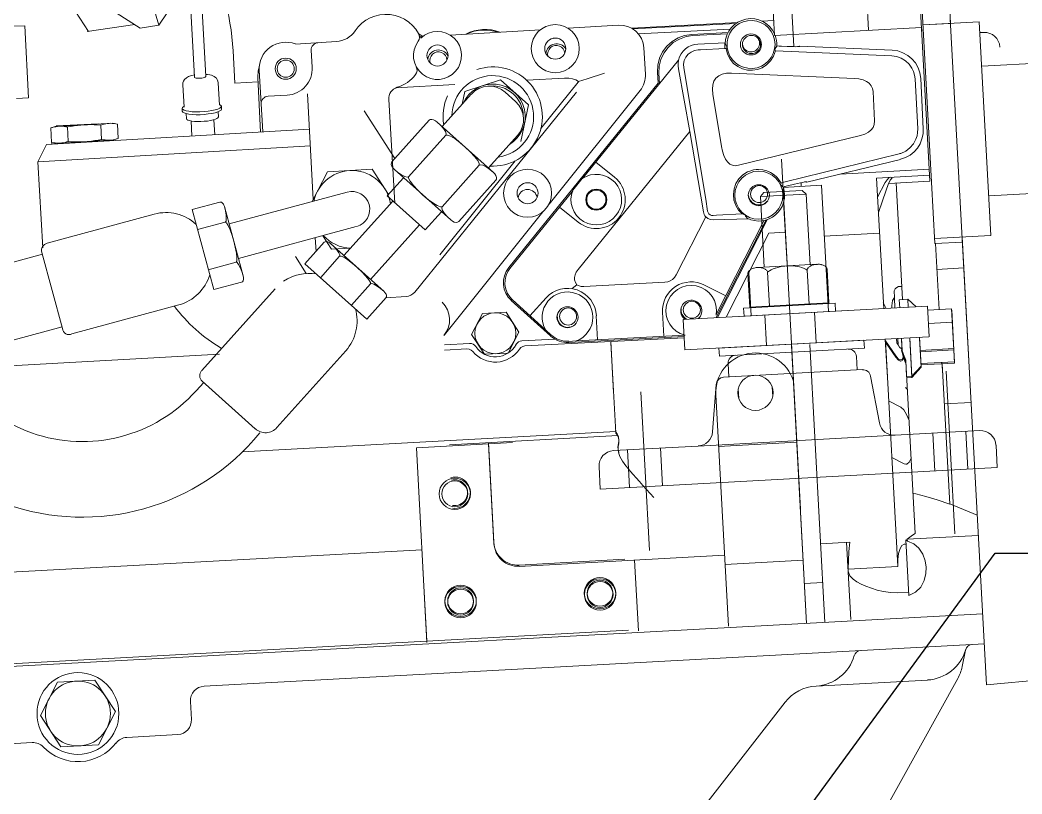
# Model space of a CAD drawing. Header units: millimetres. Extents: x 138823 to 235949, y -69097 to 9810.
# Drawn here: x 156760 to 157769, y -732 to 47 of the extents above; entities that cross this region are included whole.
import ezdxf

# ---------------------------------------------------------------- set-up
doc = ezdxf.new("R2010")
doc.units = ezdxf.units.MM
for name, color, linetype in [('0 CASCO', 7, 'Continuous'), ('18 MOTORES E GERADORES', 14, 'Continuous'), ('Casco', 7, 'Continuous')]:
    doc.layers.add(name, color=color, linetype=linetype)

msp = doc.modelspace()

# ---------------------------------------------------------------- linework, layer by layer
at = {"layer": '0 CASCO'}
msp.add_spline([(200903.2, 1388.3), (200899, 1107.7), (200869.8, 809.7), (200792.3, 479.5), (200650.1, 113.1), (200426.6, -294.3), (200098.8, -759.1), (199886.5, -1014.8), (199629.9, -1266.9), (199317.3, -1492.5), (198936.4, -1669), (198603.2, -1758), (198122.9, -1826.9), (197644.6, -1855.2), (197215, -1861.1), (193504.3, -1861.6), (153022.7, -1861.6), (151653.4, -1855.4), (150238.2, -1811.8), (149511.9, -1764.3), (148788.8, -1693.4), (148087.5, -1594.3), (147426.5, -1462.3), (146966.3, -1340.5), (146394.1, -1158.3), (145468.1, -835.6), (144958.3, -679.5), (144194, -504.4), (143676.8, -421.7), (143147.2, -361.7), (142042.9, -292.9), (140903.2, -261.7)], degree=3, dxfattribs=at)
at = {"layer": '18 MOTORES E GERADORES', "lineweight": 0}
for p, q in [((157672.9, 488.8), (157697.1, 44)), ((157495.8, 478.7), (157520.1, 31.9)), ((157539.3, 20.5), (157514.3, 480.2)), ((157596, 379.1), (157614.6, 37)), ((157658.7, 212.3), (157676.5, -115)), ((157681.4, -177.8), (157660.2, 212.9)), ((156829.5, 35.9), (156735.1, 180.6)), ((156935.9, -10.3), (156929.4, 109.1)), ((156947.5, -9.6), (156941, 109.7)), ((156857.2, 54.7), (156881.5, 39.2)), ((156894.9, 60.3), (156900.3, 42)), ((156900.3, 42), (156908.4, 54.6)), ((156753, 41), (156765.1, 41.6)), ((156765.1, 41.6), (156769.1, -31)), ((156828, 35.7), (156875.9, 42.8)), ((156900.3, 42), (156881.5, 39.2)), ((157362.9, 42.1), (157312, 39.2)), ((157483.1, 44.9), (157375.9, 39.1)), ((157481.1, 43.7), (157377.1, 38.3)), ((157519.3, 46.9), (157507.1, 46.2)), ((157726.2, 45.6), (157669.5, 42.5)), ((157697.1, 43.9), (157669.5, 42.4)), ((157696.8, 48.5), (157733.3, -622.1)), ((157737.9, -169.6), (157726.2, 45.6)), ((157165.7, 30.6), (157163.3, 30.5)), ((157284.3, 37.5), (157193.4, 32.2)), ((157475.5, 38.1), (157382.9, 33.3)), ((157473.3, 34.8), (157436.6, 32.9)), ((157472.8, 33.5), (157437.9, 31.7)), ((157520.1, 31.9), (157668.1, 39.9)), ((157669.8, 36.8), (157668.2, 37.6)), ((157726.8, 34.6), (157730.6, 34.8)), ((157037.6, 23.1), (157079, 25.6)), ((157300.2, 29), (157297.3, 28.8)), ((157470, 24.4), (157442.9, 23)), ((157470, 24.4), (157470.5, 24.4)), ((157470, 24.4), (157470.1, 18.7)), ((157472.2, 25.3), (157472.3, 19.7)), ((157527.2, 20.9), (157532.9, 20.6)), ((157545, 20.7), (157545.4, 21.1)), ((157638.3, 17), (157545.4, 21.1)), ((156976.8, -16.2), (156975, 16.4)), ((157054.5, -0.1), (157053.6, 16.8)), ((157390, -7.1), (157388.5, 19.3)), ((157471.2, 18.6), (157470.1, 18.7)), ((157638.1, 11.3), (157520.9, 16.4)), ((157945, 12.6), (157728.7, 0.8)), ((157000.1, -3.9), (157001.6, 1.1)), ((157423.4, 6.9), (157326.8, -112.2)), ((157423.4, 6.9), (157423.5, 6.8)), ((156999.7, -10.4), (157000.1, -3.9)), ((157001.3, -3.3), (157004.9, -65.3)), ((157402.2, -5.2), (157402.8, -16.4)), ((157403.6, -6.4), (157404.1, -16.9)), ((157434.9, -65), (157423.2, -1.7)), ((157428.7, -0.8), (157450.8, -133)), ((157600.4, -11.6), (157476.6, -6.1)), ((156924.3, -18), (156925.5, -40.4)), ((156959.9, -16), (156961.1, -38.4)), ((157000, -14.9), (156976.8, -16.2)), ((156999.7, -10.4), (157002.6, -65.5)), ((157138.6, -21.1), (157198.1, -17.6)), ((157244.1, -12.9), (157208.2, -24.6)), ((157272.2, -38.1), (157244.1, -12.9)), ((157402.8, -16.4), (157252.4, -202)), ((157270.6, -13.4), (157308.4, -11.2)), ((157284.9, -62), (157322.3, -15.3)), ((157402.8, -16.4), (157404.1, -16.9)), ((157664.2, -62.4), (157661.6, -11.9)), ((157669.8, -62.1), (157667.2, -11.6)), ((157010.1, -29.4), (157029.5, -28.3)), ((157049.8, -27), (157055.6, -133.5)), ((157157.8, -226.8), (157320.5, -25.3)), ((157185.4, -59.9), (157214.7, -27.2)), ((157208.2, -24.6), (157205.5, -37.5)), ((157259.3, -34.7), (157249, -25.4)), ((157293, -138.2), (157384.7, -23.6)), ((157457.9, -27.3), (157466.7, -80)), ((157619.2, -24.8), (157620.7, -54.3)), ((156757, -31.6), (156769.1, -31)), ((156961.1, -37.7), (156961.3, -37.8)), ((156963.1, -39.5), (156963.3, -42.4)), ((157137.8, -137.2), (157131.7, -32.7)), ((157272.2, -38.1), (157264.5, -75.1)), ((156923.7, -41.7), (156924, -40.7)), ((156923.7, -41.7), (156923.8, -44.5)), ((156927.6, -46.9), (156927.9, -52.1)), ((156959.8, -45.1), (156960.1, -50.3)), ((157106.8, -44.3), (157137.9, -92)), ((156791.4, -61.4), (156795.8, -59.9)), ((156795.8, -59.9), (156853.9, -56.5)), ((156796.8, -59.3), (156839.1, -57.2)), ((156799.3, -59.7), (156799.2, -59.2)), ((156808.2, -60.4), (156809, -74.9)), ((156836.7, -57.5), (156836.7, -57.3)), ((156841.7, -58.5), (156842.5, -73)), ((156858.4, -57.5), (156853.9, -56.5)), ((156858.4, -57.5), (156859.3, -72)), ((156933.4, -69.5), (156932.6, -54.3)), ((156956.4, -68.2), (156955.6, -53.1)), ((157134.8, -95.4), (157172.3, -53.7)), ((157237, -106.1), (157180.4, -55.4)), ((157051.7, -62.6), (156787.2, -78)), ((156791.4, -61.4), (156792.2, -75.9)), ((157189.1, -68.7), (157151.6, -110.5)), ((157261.2, -68.9), (157231.9, -101.6)), ((157322.3, -203.9), (157434.9, -65)), ((157434.9, -65), (157448.4, -145.9)), ((157606.5, -69), (157483.6, -99)), ((156787.2, -78), (156778.5, -95.5)), ((157052.7, -79.5), (156778.5, -95.5)), ((156796.8, -76.9), (156792.2, -75.9)), ((156792.5, -77.7), (156792.4, -76)), ((156800.7, -76.6), (156854.9, -73.5)), ((156854.6, -73.5), (156854.7, -74.1)), ((156854.9, -73.5), (156859.3, -72)), ((157645.5, -87.5), (157530.7, -115.5)), ((156778.5, -95.5), (156783.5, -182.1)), ((157183, -189.1), (157258.8, -94.6)), ((157222.7, -98.9), (157185.3, -140.7)), ((157340.1, -95.8), (157358.9, -111)), ((157526.9, -92.8), (157546.1, -445.4)), ((157646.8, -93), (157552.6, -116)), ((157069.8, -105.5), (157054.6, -135.4)), ((157069.8, -105.5), (157114.9, -103)), ((157114.9, -103), (157131.5, -128.5)), ((157137.3, -103.2), (157194, -154)), ((157586, -107.9), (157675.9, -103)), ((157622.7, -111.8), (157676.2, -108.9)), ((157146.6, -111.6), (157130.2, -129.9)), ((157239.5, -113.9), (157202.1, -155.7)), ((157326.5, -112.4), (157317, -124.2)), ((157567.3, -119.1), (157528.8, -121.2)), ((157531.8, -120.1), (157533.2, -119.7)), ((157533.2, -119.7), (157540.1, -118)), ((157546.9, -120.2), (157546.7, -116.5)), ((157552.1, -115.7), (157552.6, -116)), ((157567.3, -119.1), (157574.2, -246.3)), ((157629.9, -243.2), (157622.7, -111.8)), ((157623.8, -131.2), (157631.5, -116.4)), ((157632.3, -124), (157634.4, -118.3)), ((157634.4, -118.3), (157636.5, -114.1)), ((157635, -117.2), (157676.5, -115)), ((157636.5, -114.1), (157638.4, -111.5)), ((157642.4, -116.8), (157648.8, -234.2)), ((157952.1, -118.1), (157735.8, -129.9)), ((157089.8, -125.9), (156970.9, -158.1)), ((157130.2, -129.9), (157168.3, -164.1)), ((157316.8, -124.6), (157253.5, -202.9)), ((157505.8, -130.4), (157509.3, -126.5)), ((157505.8, -130.4), (157551.9, -127.9)), ((157505.8, -130.4), (157509.7, -201.6)), ((157509.3, -126.5), (157548, -124.4)), ((157548, -124.4), (157551.9, -127.9)), ((157551.9, -127.9), (157555.8, -199.1)), ((157624.6, -146.5), (157632.3, -124)), ((156933.6, -143.6), (156961.6, -136)), ((156966.2, -140.6), (156985.1, -210.4)), ((157135.8, -135), (157086.5, -189.9)), ((157303.5, -141), (157322.3, -156.2)), ((157450.8, -133), (157452.7, -145.1)), ((157533.3, -209.9), (157529.2, -135.7)), ((156895.6, -148.1), (156787.8, -177.4)), ((156933.6, -143.6), (156955.5, -224.2)), ((157184.7, -145.7), (157168.3, -164.1)), ((157187.6, -269.6), (157286.9, -145.7)), ((157420.9, -209.4), (157450.8, -150.8)), ((157458.1, -149.5), (157461.6, -149.3)), ((157487.3, -148), (157461.6, -149.3)), ((156939.1, -163.8), (156967, -156.2)), ((157098.9, -160.7), (156980.3, -192.9)), ((157162.7, -159), (157113.4, -214)), ((157458.3, -154), (157493.9, -152.8)), ((157511.5, -153.9), (157461.3, -252.4)), ((157461.4, -249.4), (157509.7, -154.4)), ((157462.7, -252.3), (157513.1, -153.4)), ((157065.2, -169.9), (157074.1, -183.5)), ((157514.3, -167.3), (157471.4, -251.9)), ((157514.3, -167.3), (157530.9, -166.4)), ((157570.1, -170.5), (157625.7, -167.5)), ((157737.9, -169.6), (157681.2, -172.7)), ((157708.8, -171.2), (157716.3, -308.2)), ((157066.7, -176.5), (157047.3, -198.1)), ((157057.7, -171.9), (157058.4, -185.7)), ((157073, -177.8), (157126.9, -226.1)), ((157709.1, -176.3), (157681.4, -177.8)), ((157685.7, -244.3), (157682.1, -177.8)), ((156782.9, -188.5), (156668.9, -219.4)), ((156803.2, -263.5), (156782.4, -186.7)), ((157048.6, -207.9), (157037.6, -191)), ((157082.2, -190.4), (157062.8, -212.2)), ((157074.1, -183.5), (157093.2, -182.5)), ((156949.8, -204.1), (156978, -196.5)), ((157047.3, -198.1), (157109.5, -253.8)), ((157562.7, -198.7), (157502.8, -202)), ((157493.1, -207.8), (157495, -241.9)), ((157496.6, -250.5), (157494.2, -206.9)), ((157513.1, -206.7), (157514.9, -240.8)), ((157553, -204.5), (157554.9, -238.7)), ((157573, -203.5), (157574.8, -237.6)), ((157683.5, -203.9), (157710.5, -202.4)), ((156955.5, -224.2), (156983.4, -216.7)), ((157113.3, -218.3), (157094, -239.9)), ((157316.3, -223.1), (157321, -219.5)), ((157328.1, -221), (157409.5, -216.8)), ((157470.9, -230.5), (157449.5, -219.6)), ((156943.3, -305.7), (157017.2, -223.3)), ((157128.8, -232.3), (157149, -231.2)), ((157640.3, -225.3), (157641.6, -223.5)), ((157640.3, -225.3), (157640.7, -232)), ((156920.4, -239.5), (156812.5, -268.8)), ((157128.9, -232.2), (157109.5, -253.8)), ((157255, -235.3), (157294.5, -270.9)), ((157256, -234.2), (157289.5, -264.6)), ((157273.8, -250.5), (157290, -232.5)), ((157674.1, -240.8), (157428.2, -254.2)), ((157488.8, -242.9), (157581, -237.9)), ((157574.8, -237.6), (157495, -241.9)), ((157581.5, -245.9), (157581, -237.9)), ((157632.3, -243.1), (157629.5, -237)), ((157640.7, -232.8), (157641.2, -242.6)), ((157645.6, -234.4), (157654.1, -233.9)), ((157646.1, -242.4), (157645.6, -234.4)), ((157654.1, -233.9), (157662.5, -241.5)), ((157654.5, -241.9), (157654.1, -233.9)), ((157675.7, -271.6), (157674.1, -240.8)), ((157225.9, -248.2), (157215.1, -269.4)), ((157249.7, -247), (157225.9, -248.2)), ((157262.6, -266.9), (157249.7, -247)), ((157341.9, -274.6), (157340.6, -250.5)), ((157408.5, -271.2), (157407.2, -247)), ((157484.3, -251.2), (157593.6, -245.2)), ((157489.3, -250.9), (157488.8, -242.9)), ((157489.3, -250.9), (157581.5, -245.9)), ((157512.1, -280.5), (157510.4, -249.7)), ((157562, -277.8), (157560.3, -247)), ((157646.1, -242.4), (157646.1, -242.4)), ((157698.3, -243.6), (157674.3, -245)), ((157701.2, -296.9), (157698.3, -243.6)), ((157701.3, -298.2), (157698.4, -244.9)), ((156802.7, -261.6), (156686.1, -293.2)), ((157429.8, -285), (157428.2, -254.2)), ((157699.1, -257), (157675, -258.3)), ((157215.1, -269.4), (157228.1, -289.3)), ((157251.8, -288.1), (157262.6, -266.9)), ((157295.3, -270), (157289.7, -265)), ((157312.9, -277.4), (157429.1, -271.4)), ((157320.8, -275.7), (157429.6, -270.1)), ((157675.4, -271.6), (157429.5, -285)), ((157667.5, -301.2), (157665.9, -272.1)), ((157187.6, -279.8), (157213, -278.5)), ((157265.7, -275.7), (157298.9, -274)), ((157268.8, -280.9), (157429.2, -272.6)), ((157312.8, -276.3), (157320.4, -275.9)), ((157355.1, -276.4), (157357.9, -327.7)), ((157355.2, -277.7), (157360.2, -368.5)), ((157464, -283.1), (157610, -275.2)), ((157605.8, -275.4), (157475.4, -282.5)), ((157552.3, -560.3), (157537, -279.1)), ((157552.3, -560.3), (157537.1, -280.4)), ((157570.8, -559.3), (157555.6, -279.4)), ((157570.8, -559.3), (157555.6, -279.4)), ((157610, -275.2), (157610.5, -283.1)), ((157633.6, -312.7), (157631.5, -274)), ((157644, -503.1), (157631.6, -275.3)), ((157631.6, -275.9), (157642.2, -291)), ((157631.7, -277.2), (157642.2, -292.3)), ((157643.1, -277.7), (157642.9, -273.4)), ((157644.5, -279.9), (157644.1, -273.3)), ((157648.4, -285.5), (157647.7, -273.1)), ((157648.5, -286.8), (157647.8, -274.4)), ((157658.3, -311.4), (157656.2, -272.6)), ((157658.4, -312.7), (157656.3, -273.9)), ((157667.6, -302.4), (157666, -273.4)), ((156692.2, -304), (156961.2, -289.3)), ((157019, -363.1), (157088.5, -285.7)), ((157210.4, -283.9), (157187.9, -285.1)), ((157228.1, -289.3), (157251.8, -288.1)), ((157464, -283.1), (157464.5, -291.1)), ((157464.5, -291.1), (157610.5, -283.1)), ((157602.5, -291.6), (157603.3, -305.1)), ((157642.2, -292.3), (157644.7, -295.1)), ((157650, -290.9), (157647.9, -285.2)), ((157649.1, -289.8), (157647.9, -285.2)), ((157649.9, -293.3), (157649.1, -289.8)), ((157652.2, -297.2), (157649.8, -292)), ((157652.2, -296.7), (157650, -290.9)), ((157700.5, -283.6), (157666.6, -285.4)), ((157700.6, -284.9), (157666.7, -286.7)), ((157473.3, -298.6), (157474, -312.2)), ((157644.7, -295.1), (157646.9, -296.2)), ((157646.9, -296.2), (157647.2, -296.2)), ((157647.2, -296.2), (157648.6, -295.5)), ((157648.6, -295.5), (157649.9, -293.3)), ((157652.3, -298.5), (157649.9, -293.3)), ((157653, -311.7), (157652.1, -295.4)), ((157661.6, -469.9), (157652.2, -296.7)), ((157658.3, -311.4), (157667.5, -301.2)), ((157658.4, -312.7), (157667.6, -302.4)), ((157701.2, -296.9), (157667.3, -298.7)), ((157701.3, -298.2), (157667.4, -300)), ((157689.3, -309.7), (157688.6, -297.6)), ((157696.4, -440.4), (157688.7, -298.9)), ((157468.8, -312.4), (157608.5, -304.8)), ((157616.8, -311.3), (157625.6, -358.3)), ((157653, -311.7), (157658.3, -311.4)), ((157653.1, -312.9), (157658.4, -312.7)), ((157692.7, -306.2), (157701.6, -470.3)), ((156937.8, -326), (156945.3, -317.7)), ((156943.9, -316.4), (156997.3, -364.3)), ((157461.3, -319.8), (157457.6, -367.5)), ((157517.8, -322.6), (157518.3, -331.5)), ((157517.8, -322.6), (157518.3, -331.5)), ((157653.7, -324.6), (157652, -322.7)), ((157385.5, -327), (157394.2, -487)), ((157473.6, -563.1), (157460.9, -330.2)), ((157473.6, -563.1), (157460.9, -330.2)), ((157483.5, -324.1), (157484, -333.8)), ((157483.5, -324.1), (157484, -333.8)), ((157634.9, -336.3), (157647.3, -342.6)), ((157650.2, -345.2), (157647.3, -342.6)), ((157690.9, -339.3), (157717.9, -337.8)), ((157652.9, -349.8), (157650.2, -345.2)), ((157655.4, -356.1), (157652.9, -349.8)), ((156984.2, -387.6), (157360.1, -367.2)), ((157362.4, -371.2), (157192.7, -380.4)), ((157360, -365.8), (157360.1, -367.2)), ((157360.2, -368.5), (157360.4, -368.9)), ((157360.4, -368.9), (157360.7, -369.2)), ((157360.7, -369.2), (157361.6, -370.6)), ((157361.6, -370.6), (157362.3, -372)), ((157362.3, -372), (157362.8, -373.5)), ((157443.1, -381.7), (157641.6, -370.9)), ((157641.6, -370.9), (157726.8, -366.2)), ((157679.4, -368.8), (157681.5, -406.9)), ((157712.6, -367), (157714.7, -405.1)), ((157256.2, -378.3), (157159.4, -383.5)), ((157237.4, -478.7), (157231.9, -378.3)), ((157237.5, -480), (157232, -379.6)), ((157357.9, -386.3), (157443.1, -381.7)), ((157362.6, -382.3), (157362.5, -384.1)), ((157362.9, -380.5), (157362.6, -382.3)), ((157362.8, -373.5), (157363.2, -375.1)), ((157363.2, -377.1), (157362.9, -378.8)), ((157363.2, -378.4), (157363, -380.1)), ((157363.2, -375.1), (157363.3, -376.7)), ((157363.3, -376.7), (157363.2, -378.4)), ((157463.7, -382.2), (157542.4, -377.9)), ((157463.7, -382.2), (157542.4, -377.9)), ((157743, -380.8), (157744.2, -403.5)), ((157170.1, -579.6), (157159.4, -383.5)), ((157362.5, -384.1), (157362.6, -385.9)), ((157362.6, -385.9), (157362.9, -387.7)), ((157362.9, -387.7), (157363.4, -389.4)), ((157364.4, -392.1), (157363.4, -389.4)), ((157365.6, -394.6), (157364.4, -392.1)), ((157372, -385.5), (157374.1, -423.6)), ((157405.2, -383.7), (157407.3, -421.8)), ((157650.4, -399.6), (157638, -393.3)), ((157343.4, -402.5), (157344.6, -425.2)), ((157367, -397), (157365.6, -394.6)), ((157368.5, -399.2), (157367, -397)), ((157370.4, -401.7), (157368.5, -399.2)), ((157372.6, -404.4), (157370.4, -401.7)), ((157650.4, -399.6), (157652.3, -400.1)), ((157652.3, -400.1), (157653.1, -399.9)), ((157653.1, -399.9), (157655.6, -397.9)), ((157655.6, -397.9), (157657.5, -393.8)), ((157344.6, -425.2), (157744.2, -403.5)), ((157375.1, -407.3), (157372.6, -404.4)), ((157377.8, -410.5), (157375.1, -407.3)), ((157380.8, -413.9), (157377.8, -410.5)), ((157384, -417.6), (157380.8, -413.9)), ((157387.5, -421.4), (157384, -417.6)), ((157398.6, -433.6), (157387.5, -421.4)), ((157398.6, -433.6), (157387.5, -421.4)), ((157659.4, -429.3), (157662.2, -429.9)), ((157672.5, -432.5), (157662.2, -429.9)), ((157683.9, -436), (157672.5, -432.5)), ((157696.4, -440.4), (157683.9, -436)), ((157724, -451.3), (157696.4, -440.1)), ((157725.2, -471.7), (157653.6, -475.6)), ((157656.3, -473.5), (157653.6, -475.6)), ((157659, -471.6), (157656.3, -473.5)), ((157661.6, -469.9), (157659, -471.6)), ((157566.5, -480.3), (157595.8, -478.7)), ((157566.5, -480.3), (157595.8, -478.7)), ((157596.8, -556.4), (157592.5, -478.9)), ((157594.9, -487.9), (157595.8, -478.7)), ((157646.4, -485), (157648.3, -481.8)), ((157648.3, -481.8), (157650.6, -480.6)), ((157652.5, -480.5), (157650.6, -480.6)), ((157652.2, -476.2), (157653, -476.7)), ((157655.3, -532.3), (157652.2, -476.2)), ((157653, -476.7), (157653.8, -477.4)), ((157653.6, -475.6), (157653.8, -477.4)), ((157653.8, -477.4), (157660.1, -480.1)), ((157660.1, -480.1), (157665.4, -484.6)), ((156266.8, -535.2), (157165, -486.3)), ((157469.7, -491.7), (157263, -502.9)), ((157469.7, -491.7), (157263, -502.9)), ((157594.5, -497), (157594.9, -487.9)), ((157644.1, -496.1), (157644.9, -489.9)), ((157644.9, -489.9), (157646.4, -485)), ((157665.4, -484.6), (157669.4, -490.6)), ((157669.4, -490.6), (157671.8, -497.3)), ((157170, -578.3), (157165.9, -503.9)), ((157369.2, -495.8), (157262.9, -501.6)), ((157383, -568), (157379.2, -496.6)), ((157470.2, -500.9), (157548.9, -496.6)), ((157470.2, -500.9), (157548.9, -496.6)), ((157594.3, -505.8), (157594.5, -497)), ((157594.3, -505.8), (157644, -503.1)), ((157644, -503.1), (157644.1, -496.1)), ((157671.8, -497.3), (157672.7, -503.6)), ((157672.7, -503.6), (157672.5, -510)), ((157594.1, -507.9), (157595.9, -512.5)), ((157595.9, -512.5), (157599.1, -515.7)), ((157672.5, -510), (157670.8, -517.1)), ((157550.2, -520), (157568.6, -519)), ((157550.2, -520), (157568.6, -519)), ((157599.1, -515.7), (157602.9, -518.4)), ((157602.9, -518.4), (157607.2, -520.8)), ((157607.2, -520.8), (157612.1, -523)), ((157612.1, -523), (157617.6, -525)), ((157667.2, -523.9), (157662, -528.9)), ((157670.8, -517.1), (157667.2, -523.9)), ((157617.6, -525), (157623.4, -526.8)), ((157623.4, -526.8), (157629.8, -528.3)), ((157629.8, -528.3), (157636.7, -529.3)), ((157636.7, -529.3), (157644.2, -529.4)), ((157655.1, -528.8), (157644.2, -529.4)), ((157662, -528.9), (157655.3, -532.3)), ((156195.1, -634.1), (157729.5, -550.6)), ((156192, -631.5), (157373.1, -567.2)), ((156945.7, -623.6), (157731.1, -580.8)), ((157712.4, -587.2), (157708.8, -603.9)), ((157733.3, -622.1), (157915.7, -605.8)), ((156781, -653.2), (156798.1, -619.5)), ((156835.8, -617.4), (156798.1, -619.5)), ((156835.8, -617.4), (156856.4, -649.1)), ((157674, -617.4), (157561.8, -623.5)), ((157585.6, -830.4), (157704.4, -615.8)), ((156932, -638.9), (156933, -657)), ((157530.6, -639.8), (157321, -909)), ((156781, -653.2), (156801.6, -684.8)), ((156839.4, -682.7), (156856.4, -649.1)), ((156867.8, -675.1), (156919.3, -672.3)), ((156720.8, -683.1), (156772.6, -680.3)), ((156839.4, -682.7), (156801.6, -684.8))]:
    msp.add_line(p, q, dxfattribs=at)
for points in [[(157402.2, -5.2), (157402.6, 1.9), (157404.3, 8.8), (157407.3, 15.3), (157411.5, 21), (157416.8, 25.8), (157422.9, 29.4), (157429.5, 31.9), (157436.6, 32.9)], [(157403.6, -6.4), (157403.9, 0.7), (157405.6, 7.6), (157408.6, 14.1), (157412.8, 19.8), (157418.1, 24.6), (157424.2, 28.2), (157430.9, 30.7), (157437.9, 31.7)], [(157472.3, 19.7), (157471.6, 20.9), (157470.9, 22.2), (157470.3, 23.4)], [(157520, 17.6), (157520.8, 18.8), (157521.6, 19.9), (157522.3, 21.1)], [(157522.3, 21.2), (157524.6, 21), (157527.2, 20.9)], [(157532.9, 20.6), (157536, 20.5), (157538.8, 20.5), (157541.3, 20.4), (157543.2, 20.5), (157544.5, 20.6), (157545, 20.7)], [(157443.2, 17.2), (157439.6, 16.6), (157436.1, 15.1), (157433.1, 12.8), (157430.8, 9.9), (157429.2, 6.5), (157428.5, 2.8), (157428.7, -0.8)], [(157470.1, 18.7), (157445.5, 17.3), (157443.2, 17.2)], [(157471.2, 18.6), (157471.6, 19), (157471.9, 19.4), (157472.3, 19.7)], [(157520.9, 16.4), (157519, 10.9), (157516, 6.1), (157512.1, 2.2), (157507.6, -0.7), (157502.8, -2.5), (157497.7, -3.3), (157492.7, -3.1), (157487.7, -1.8), (157483, 0.4), (157478.8, 3.7), (157475.3, 7.9), (157472.7, 12.9), (157471.2, 18.6)], [(157520, 17.6), (157520.3, 17.2), (157520.6, 16.8), (157520.9, 16.4)], [(157638.1, 11.3), (157642.9, 10.6), (157647.6, 8.9), (157651.9, 6.3), (157655.5, 2.9), (157658.3, -1)], [(157423.5, 6.8), (157423, 4), (157422.9, 1.2), (157423.2, -1.7)], [(156924.3, -18), (156924.4, -16.1), (156925.1, -14.1), (156926.1, -12.5), (156928, -10.8), (156929.9, -9.7), (156932.1, -8.9), (156934.8, -8.2), (156935.8, -8)], [(156935.9, -10.3), (156936.1, -10.6), (156936.7, -10.9), (156937.7, -11.1), (156938.9, -11.2), (156940.3, -11.3), (156941.8, -11.2), (156943.3, -11.1), (156944.7, -10.9), (156945.9, -10.6), (156946.8, -10.3), (156947.3, -10), (156947.5, -9.6)], [(156947.4, -7.4), (156949.3, -7.6), (156951.4, -7.9), (156953.1, -8.3), (156954.4, -8.8), (156955.7, -9.4), (156957.1, -10.5), (156958.1, -11.4), (156958.9, -12.6), (156959.5, -14.1), (156959.9, -16)], [(157348.8, -6.1), (157331.3, -11.9), (157322.8, -14.7)], [(157476.6, -6.1), (157471.5, -6.3), (157467.3, -7.2), (157463.8, -8.8), (157461, -11.1), (157459, -14.2), (157457.8, -17.9), (157457.5, -22.2), (157457.9, -27.3)], [(157661.6, -11.9), (157661.1, -8.1), (157660, -4.5), (157658.3, -1)], [(157308.4, -11.2), (157312.8, -11.2), (157316.7, -11.8), (157320.1, -13), (157322.8, -14.7)], [(157322.8, -14.7), (157322.6, -14.9), (157322.4, -15.1), (157322.3, -15.3)], [(157600.4, -11.6), (157605, -12), (157609.1, -13), (157612.6, -14.5), (157615.4, -16.4), (157617.4, -18.8), (157618.6, -21.5), (157619.2, -24.8)], [(156923.7, -41.7), (156924.1, -42.6), (156925.5, -43.4), (156927.6, -44.1), (156930.4, -44.6), (156933.7, -45), (156937.5, -45.2), (156941.6, -45.1), (156945.7, -44.9), (156949.7, -44.5), (156953.5, -43.9), (156956.8, -43.2), (156959.5, -42.3), (156961.5, -41.4), (156962.7, -40.5), (156963.1, -39.5)], [(156924, -40.7), (156925.3, -39.8), (156925.5, -39.7)], [(156961.3, -37.8), (156962.6, -38.6), (156963.1, -39.5)], [(156923.8, -44.5), (156924.3, -45.4), (156925.6, -46.2)], [(156925.6, -46.2), (156927.7, -46.9), (156930.5, -47.4), (156933.9, -47.8), (156937.7, -48), (156941.7, -48), (156945.8, -47.7), (156949.9, -47.3), (156953.6, -46.7), (156956.9, -46), (156959.6, -45.2)], [(156954.9, -53.3), (156957.1, -52.6), (156958.7, -51.9), (156959.7, -51.1), (156960.1, -50.3)], [(156959.6, -45.2), (156961.7, -44.3), (156962.9, -43.3), (156963.3, -42.4)], [(156791.4, -61.4), (156793.1, -60.9), (156794.7, -60.4)], [(156794.7, -60.4), (156796.4, -60.1), (156798, -59.8), (156799.7, -59.7)], [(156799.7, -59.7), (156801.4, -59.7), (156803.1, -59.7), (156804.7, -59.9), (156806.4, -60.1), (156808.2, -60.4)], [(156808.2, -60.4), (156811.6, -59.8), (156814.9, -59.3), (156818.2, -58.8), (156821.5, -58.5), (156824.8, -58.2)], [(156824.8, -58.2), (156828.2, -58.1), (156831.5, -58), (156834.9, -58.1), (156838.2, -58.2), (156841.7, -58.5)], [(156841.7, -58.5), (156843.4, -57.9), (156845, -57.5), (156846.7, -57.2), (156848.3, -56.9), (156850, -56.8)], [(156850, -56.8), (156851.7, -56.7), (156853.3, -56.8)], [(156853.3, -56.8), (156855, -56.9), (156856.7, -57.2), (156858.4, -57.5)], [(156927.9, -52.1), (156928.3, -52.8), (156929.3, -53.5), (156931.1, -54)], [(156931.1, -54), (156933.3, -54.5), (156936.1, -54.8), (156939.2, -54.9), (156942.5, -54.9), (156945.8, -54.7), (156949.1, -54.4), (156952.2, -53.9), (156954.9, -53.3)], [(157180.4, -55.4), (157178.7, -54.1), (157176.8, -53.2), (157174.9, -52.8), (157173.4, -53), (157172.3, -53.7)], [(157189.1, -68.7), (157189.4, -67.4), (157188.6, -65), (157186.6, -61.9), (157183.6, -58.5), (157180.4, -55.4)], [(157620.7, -54.3), (157620.4, -57.8), (157619.4, -60.8), (157617.4, -63.4), (157614.6, -65.7), (157610.9, -67.6), (157606.5, -69)], [(157208.7, -80.7), (157203.6, -76.4), (157198.4, -72.5), (157193.8, -69.7), (157190.7, -68.5), (157189.1, -68.7)], [(157662.4, -72.8), (157663.5, -69.4), (157664.1, -65.9), (157664.2, -62.4)], [(156792.2, -75.9), (156794, -76.2), (156795.7, -76.5), (156797.3, -76.6), (156799, -76.7), (156800.7, -76.6)], [(156800.7, -76.6), (156802.4, -76.5), (156804, -76.2), (156805.7, -75.9), (156807.3, -75.5), (156809, -74.9)], [(156809, -74.9), (156812.4, -75.2), (156815.8, -75.3), (156819.2, -75.4), (156822.5, -75.3), (156825.8, -75.2)], [(156825.8, -75.2), (156829.2, -74.9), (156832.5, -74.6), (156835.8, -74.1), (156839.1, -73.6), (156842.5, -73)], [(156842.5, -73), (156844.3, -73.3), (156846, -73.5), (156847.6, -73.7), (156849.3, -73.7), (156851, -73.7)], [(156851, -73.7), (156852.7, -73.6), (156854.3, -73.3)], [(156854.3, -73.3), (156856, -73), (156857.6, -72.5), (156859.3, -72)], [(157466.7, -80), (157467.7, -84.7), (157469, -89), (157470.7, -92.7), (157472.7, -95.6), (157475.1, -97.7), (157477.7, -99), (157480.5, -99.4), (157483.6, -99)], [(157662.4, -72.8), (157659.9, -77.4), (157656.4, -81.5), (157652.1, -84.7), (157647.1, -87)], [(157222.7, -98.9), (157222.8, -97.3), (157221.2, -94.3), (157217.9, -90.1), (157213.5, -85.3), (157208.7, -80.7)], [(157645.5, -87.5), (157646.3, -87.2), (157647.1, -87)], [(157134.8, -95.4), (157134.3, -96.6), (157134.2, -98.1), (157134.8, -100), (157136, -101.8), (157137.4, -103.3)], [(157237, -106.1), (157233.5, -103.2), (157229.8, -100.7), (157226.5, -99), (157224, -98.4), (157222.7, -98.9)], [(157137.4, -103.3), (157140.9, -106.2), (157144.6, -108.7), (157147.9, -110.4), (157150.3, -111), (157151.6, -110.5)], [(157151.6, -110.5), (157151.6, -112.1), (157153.2, -115.1), (157156.4, -119.3), (157160.9, -124.1), (157165.7, -128.7)], [(157239.5, -113.9), (157240.1, -112.8), (157240.1, -111.3), (157239.5, -109.4), (157238.4, -107.6), (157237, -106.1)], [(157487.3, -148), (157483.8, -144.2), (157481, -139.5), (157479.2, -134.2), (157478.6, -128.4), (157479.3, -122.7), (157481.2, -117.3), (157484.2, -112.6), (157488.2, -108.6), (157492.9, -105.7)], [(157492.9, -105.7), (157496, -104.4), (157498.9, -103.6), (157501.6, -103.2), (157504, -103.1)], [(157504, -103.1), (157508.2, -103.4), (157512.2, -104.5), (157516.1, -106.2), (157519.5, -108.5)], [(157519.5, -108.5), (157522.3, -111), (157524.6, -113.8), (157526.6, -117)], [(157526.6, -117), (157526.4, -117.6), (157526.1, -118.6)], [(157529, -121.1), (157528, -120.2), (157527.1, -119.4), (157526.1, -118.6)], [(157530.7, -115.5), (157529.3, -115.9), (157527.9, -116.4), (157526.6, -117)], [(157529, -121.2), (157530.4, -120.5), (157531.8, -120.1)], [(157540.1, -118), (157543.2, -117.3), (157546, -116.7), (157548.4, -116.2), (157550.3, -115.8), (157551.6, -115.7), (157552.1, -115.7)], [(157636.7, -111.1), (157635, -111.7), (157633.3, -113.5), (157631.5, -116.4)], [(157638.3, -111.6), (157638.2, -111.5), (157638, -111.4)], [(157165.7, -128.7), (157170.8, -133), (157176, -136.8), (157180.5, -139.6), (157183.7, -140.9), (157185.3, -140.7)], [(156966.2, -140.6), (156965.9, -139.8), (156965.5, -139), (156965.1, -138.2), (156964.7, -137.5), (156964.2, -137), (156963.7, -136.5), (156963.1, -136.2), (156962.6, -136), (156962, -136), (156961.5, -136.1)], [(156967, -156.2), (156967.8, -155.3), (156968.1, -153), (156967.9, -149.3), (156967.2, -145), (156966.2, -140.6)], [(157185.3, -140.7), (157185, -142), (157185.8, -144.4), (157187.8, -147.5), (157190.7, -150.9), (157194, -154)], [(157450.8, -150.8), (157453, -152.6), (157455.6, -153.7), (157458.3, -154)], [(157452.7, -145.1), (157453.2, -146.6), (157454, -147.8), (157455.2, -148.8), (157456.6, -149.4), (157458.1, -149.5)], [(157490.2, -148.9), (157489.2, -148.6), (157488.3, -148.3), (157487.3, -148)], [(157490.2, -148.9), (157490.9, -150.1), (157491.7, -151.2), (157492.5, -152.3)], [(156978, -196.5), (156978.6, -195.4), (156978.8, -192.3), (156978.2, -187.4), (156977.1, -181.5), (156975.6, -175.5), (156973.9, -169.6), (156971.9, -164), (156969.9, -159.5), (156968.2, -156.8), (156967, -156.2)], [(157194, -154), (157195.7, -155.3), (157197.6, -156.2), (157199.5, -156.6), (157201, -156.4), (157202.1, -155.7)], [(157073, -177.8), (157071.7, -176.8), (157070.2, -176.1), (157068.7, -175.8), (157067.5, -176), (157066.7, -176.5)], [(157082.2, -190.4), (157082.4, -189.3), (157081.4, -187.1), (157079.2, -184.2), (157076.3, -180.9), (157073, -177.8)], [(157113.3, -218.3), (157113.3, -217), (157111.7, -214.3), (157108.6, -210.5), (157104.4, -206.2), (157099.9, -202), (157095.3, -198), (157090.5, -194.3), (157086.4, -191.6), (157083.6, -190.4), (157082.2, -190.4)], [(156985.1, -210.4), (156983.8, -206.1), (156982.2, -202), (156980.5, -198.8), (156979.1, -196.9), (156978, -196.5)], [(156983.4, -216.7), (156984.3, -216.2), (156985, -215.2), (156985.4, -213.7), (156985.4, -212), (156985.1, -210.4)], [(157251.2, -228.2), (157249.4, -223.7), (157248.5, -219.1), (157248.7, -214.3), (157249.8, -209.6)], [(157253.5, -202.9), (157251.4, -206), (157249.8, -209.6)], [(157321, -219.5), (157319.6, -217), (157318.8, -214.5), (157318.7, -212), (157319.2, -209.3), (157320.4, -206.6), (157322.3, -203.9)], [(157409.5, -216.8), (157412.5, -216.4), (157415.1, -215.4), (157417.4, -213.9), (157419.3, -212), (157420.9, -209.4)], [(157126.9, -226.1), (157123.4, -223.2), (157119.9, -220.7), (157116.7, -218.8), (157114.5, -218.1), (157113.3, -218.3)], [(157328.1, -221), (157325.5, -221), (157323.2, -220.4), (157321, -219.5)], [(157641.6, -223.5), (157642.3, -222.8), (157644.9, -221.2), (157648.1, -221)], [(157128.8, -232.3), (157129.1, -231.9), (157129.3, -231.4), (157129.4, -230.8), (157129.4, -230.2), (157129.2, -229.5), (157128.9, -228.8), (157128.5, -228.1), (157128.1, -227.4), (157127.5, -226.7), (157126.9, -226.1)], [(157251.2, -228.2), (157253.4, -231.5), (157256, -234.2)], [(157638.2, -242.8), (157638.1, -240.5), (157638.9, -235.3), (157640.7, -232)], [(157213, -278.5), (157214.8, -278.6), (157216.5, -279.2), (157218.1, -280.2), (157219.3, -281.6)], [(157265.7, -275.7), (157263.9, -276.1), (157262.2, -276.8), (157260.8, -278), (157259.7, -279.5)], [(157268.8, -280.9), (157266.6, -281.4), (157264.7, -282.5), (157263.2, -284.2)], [(157647.8, -283.9), (157646, -282), (157644.5, -279.9), (157643.1, -277.7)], [(157210.4, -283.9), (157212.6, -284.2), (157214.7, -285.1), (157216.4, -286.6)], [(157642.2, -291), (157644.6, -293.8), (157646.8, -294.9), (157647.2, -294.9)], [(157647.2, -294.9), (157648.6, -294.3), (157649.8, -292)], [(157652.1, -295.4), (157649.9, -289.6), (157647.8, -283.9)], [(157649.8, -292), (157649.1, -288.5), (157647.8, -283.9)], [(157360.1, -367.2), (157360.4, -367.6), (157360.6, -368)], [(157360.6, -368), (157361.5, -369.3), (157362.2, -370.7), (157362.8, -372.2), (157363.1, -373.8), (157363.2, -375.4), (157363.2, -377.1)], [(157362.8, -379.2), (157362.5, -381), (157362.4, -382.8), (157362.5, -384.6), (157362.8, -386.4), (157363.3, -388.1)], [(157363.3, -388.2), (157363.3, -388.1)]]:
    msp.add_lwpolyline(points, dxfattribs=at)
for centre, radius in [((157299.3, 18.5), 24.2), ((157496.3, 22.7), 10.6), ((157496.8, 22.7), 9.17), ((157180.7, 11.6), 10.6), ((157299.3, 18.5), 10.6), ((157027.9, -1.7), 10.6), ((157027.9, -1.7), 8.6), ((157271.4, -127.1), 24.2), ((157504.2, -129.1), 24.2), ((157271.4, -127.1), 10.6), ((157504.2, -129.1), 10.6), ((157504.5, -128), 8.6), ((157340.6, -133.6), 10.6), ((157340.6, -133.6), 9.7), ((157311.6, -252), 10.6), ((157436.8, -244.5), 8.6), ((157238.9, -268.1), 20.6), ((157312.2, -251.3), 8.6), ((157500.8, -328), 17.8), ((157500.8, -328), 17.8), ((157198.1, -429.9), 15.8), ((157198.1, -429.9), 13), ((157344.3, -529.9), 15.8), ((157204, -537.6), 15.8), ((157204, -538.9), 15.8), ((157344.4, -531.2), 15.8), ((157344.3, -529.9), 13), ((157344.4, -531.2), 13), ((157204, -537.6), 13), ((157204, -538.9), 13), ((156818.7, -651.1), 41.2), ((156818.7, -651.1), 32.7)]:
    msp.add_circle(centre, radius, dxfattribs=at)
for centre, radius, start, end in [((156737.8, 3.5), 237.5, 3.1154, 30.1429), ((157128.9, 15.4), 37.6, 21.3217, 146.1899), ((157364.3, 17.9), 24.2, 3.3411, 93.3411), ((157496.3, 22.7), 26, 23.9019, 178.4331), ((157496.3, 22.7), 24.2, 186.9538, 173.6955), ((157077.6, 49.8), 24.2, 273.3411, 326.1899), ((157180.7, 11.6), 24.2, 143.7923, 134.011), ((157155.3, 30.2), 7.27, 323.7923, 29.3306), ((157176.8, 52.5), 24.2, 232.0459, 243.2196), ((157228.7, -5.8), 43.6, 70.153, 116.5198), ((157228.1, -6.4), 43.6, 72.1982, 114.382), ((157496.3, 22.7), 26, 356.5253, 20.833), ((157731.4, 19.3), 15.5, 3.1163, 93.1163), ((157027.9, -1.7), 26.7, 68.7212, 183.3411), ((157060.8, 17.2), 7.27, 93.3411, 183.3411), ((157300.7, 12.5), 10.9, 32.9023, 173.538), ((157300.2, 13.1), 8.6, 5.2472, 194.4044), ((157444, 1.8), 21.3, 92.9796, 166.0025), ((157496.3, 23.8), 8.6, 184.717, 46.8098), ((157181.6, 6.3), 10.9, 28.1824, 171.1297), ((157181.6, 6.7), 8.6, 2.2321, 198.3839), ((157300.2, 13.1), 10.9, 27.8455, 36.601), ((157637, -13.2), 30.2, 2.9796, 87.4792), ((157152.9, -3.1), 7.27, 322.346, 27.8844), ((157236.3, -49.9), 50, 266.7311, 108.6372), ((157027.9, -1.7), 26.7, 273.3411, 3.3411), ((157128.9, 15.4), 37.6, 287.4581, 322.346), ((157236.3, -49.9), 41.2, 277.3742, 178.861), ((157365.8, -8.5), 24.2, 321.2968, 3.3411), ((157236.3, -49.9), 32.7, 300.8241, 155.4136), ((157232.8, -43.4), 24.2, 48.1154, 138.1154), ((157236.3, -49.9), 30.8, 1.8079, 94.9693), ((157010.5, -36.7), 7.27, 93.3411, 183.3411), ((157143.8, -32), 12.1, 107.4581, 183.3411), ((157236.3, -49.9), 50, 155.3513, 189.5027), ((157243.2, -52.7), 24.2, 318.1154, 48.1153), ((157639.6, -63.6), 30.2, 283.7296, 2.9796), ((157094.5, -143.3), 39.1, 7.9305, 167.7068), ((157340.6, -133.6), 25.5, 158.226, 123.7333), ((157340.6, -133.6), 29.1, 230.9796, 50.9796), ((157094.5, -143.3), 18, 285.9916, 105.1704), ((157271.4, -133), 9.7, 8.4868, 171.9675), ((157504.2, -129.1), 26, 243.2845, 17.68), ((157504.5, -128), 10.9, 187.7926, 322.5963), ((156907, -192.1), 45.5, 47.5561, 104.5328), ((157457.8, -144.3), 9.58, 189.4904, 222.7963), ((157094.5, -143.3), 39.1, 222.6278, 268.3002), ((156789.7, -184.7), 7.58, 105.1704, 195.1703), ((157531.1, -225.9), 25.4, 91.2794, 113.7794), ((157535.4, -226.1), 26, 78.2873, 100.7873), ((157539.4, -224.5), 24, 64.505, 87.005), ((157559.8, -207.2), 7.64, 117.9374, 140.4374), ((157561.1, -208.2), 9.17, 99.7129, 122.2129), ((157562.7, -208.7), 9.97, 85.8564, 108.3564), ((157564.4, -208.4), 9.78, 72.8824, 95.3824), ((157565.8, -207.6), 8.65, 57.8698, 80.3698), ((157566.8, -206.3), 7, 36.6627, 59.1627), ((156908, -195.8), 45.5, 285.8091, 342.7855), ((157051.4, -253.3), 45.5, 80.4988, 124.1925), ((157271.3, -217.3), 24.2, 140.9796, 227.9794), ((157499.1, -209), 6.12, 145.8762, 168.3762), ((157499.9, -210.5), 7.64, 117.9374, 140.4374), ((157501.2, -211.5), 9.17, 99.7129, 122.2129), ((157502.8, -211.9), 9.97, 85.8564, 108.3564), ((157504.5, -211.7), 9.78, 72.8824, 95.3824), ((157505.9, -210.9), 8.65, 57.8698, 80.3698), ((157506.9, -209.6), 7, 36.6627, 59.1627), ((157507.4, -208.3), 5.93, 15.385, 29.3553), ((157527.1, -224.1), 22.4, 106.4143, 128.9143), ((157541.9, -222.7), 21.2, 58.4727, 68.4397), ((157559, -205.8), 6.12, 145.8762, 168.3762), ((157567.3, -205), 5.93, 15.385, 29.3553), ((157436.2, -245.5), 29.1, 62.9793, 182.9796), ((157436.2, -245.5), 25.5, 350.2916, 255.741), ((156823.2, -223.3), 230.1, 179.7283, 320.9082), ((156823.2, -223.3), 153.9, 183.1154, 318.1154), ((157148.4, -219.1), 12.1, 273.1154, 321.0711), ((157311.6, -252), 25.5, 290.2181, 210.7408), ((157311.6, -252), 29.1, 2.9796, 137.9794), ((157042.4, -147), 157.6, 216.4524, 239.9026), ((157168.7, -254.5), 24.2, 319.439, 46.3401), ((157436.2, -245.5), 10.6, 311.8134, 234.4173), ((157054.2, -255.8), 45.5, 318.8463, 15.7263), ((157312.2, -251.3), 10.9, 161.6596, 290.7979), ((157436.8, -244.5), 10.9, 172.5484, 240.74), ((157436.8, -244.5), 10.9, 305.4907, 305.8563), ((156809.6, -263.2), 6.34, 182.5107, 297.8301), ((157311.6, -252), 25.5, 227.9794, 272.9796), ((157311.6, -252), 24.3, 227.9794, 272.9796), ((157238.9, -268.1), 23.8, 214.5296, 331.4296), ((157238.9, -268.1), 29.1, 219.3655, 326.5936), ((157500.8, -328), 40, 17.0417, 183.1154), ((157500.8, -328), 40, 17.0417, 183.1154), ((157481.3, -298.2), 8, 93.1154, 183.1154), ((157594.5, -292), 8, 3.1154, 93.1154), ((156948.9, -310.8), 7.58, 138.1154, 228.1153), ((157469.2, -320.4), 8, 93.1154, 175.602), ((157608.9, -312.8), 8, 10.6287, 93.1154), ((157640.7, -355.5), 15.4, 190.6287, 273.1154), ((157007.6, -352.9), 15.4, 228.1154, 318.1154), ((157442.3, -366.3), 15.4, 273.1154, 355.602), ((157727.6, -381.6), 15.4, 3.1154, 93.1154), ((157396, -386.4), 33.9, 166.7351, 167.7973), ((157396.1, -387.6), 33.9, 166.7351, 167.7973), ((157358.7, -401.7), 15.4, 93.1154, 183.1154), ((157198, -428.7), 15.8, 262.2297, 103.5495), ((157198, -428.7), 13, 259.902, 105.8772), ((157261.6, -477.4), 24.2, 183.1154, 273.1154), ((157261.7, -478.7), 24.2, 183.1154, 273.1154), ((157719.5, -588.7), 7.27, 93.1154, 168.1154), ((157559.5, -581.1), 42.4, 273.1154, 343.978), ((157607.2, -594.9), 7.27, 93.1154, 163.978), ((157671.7, -575), 42.4, 273.1154, 343.978), ((157667.4, -595.2), 42.4, 331.0176, 348.1154), ((156946.5, -638.1), 14.5, 93.1154, 183.1154), ((157564.1, -665.8), 42.4, 93.1153, 142.1893), ((156918.5, -657.8), 14.5, 273.1154, 3.1154), ((156868.6, -689.7), 14.5, 93.1154, 142.2831), ((156773.4, -694.8), 14.5, 43.9476, 93.1154), ((156818.7, -651.1), 48.5, 223.9476, 322.2831)]:
    msp.add_arc(centre, radius, start, end, dxfattribs=at)
at = {"layer": 'Casco'}
for p, q in [((157515.8, -798.5), (157742.2, -489.6)), ((157742.2, -489.6), (158449.7, -489.6))]:
    msp.add_line(p, q, dxfattribs=at)

doc.saveas('drawing.dxf')
